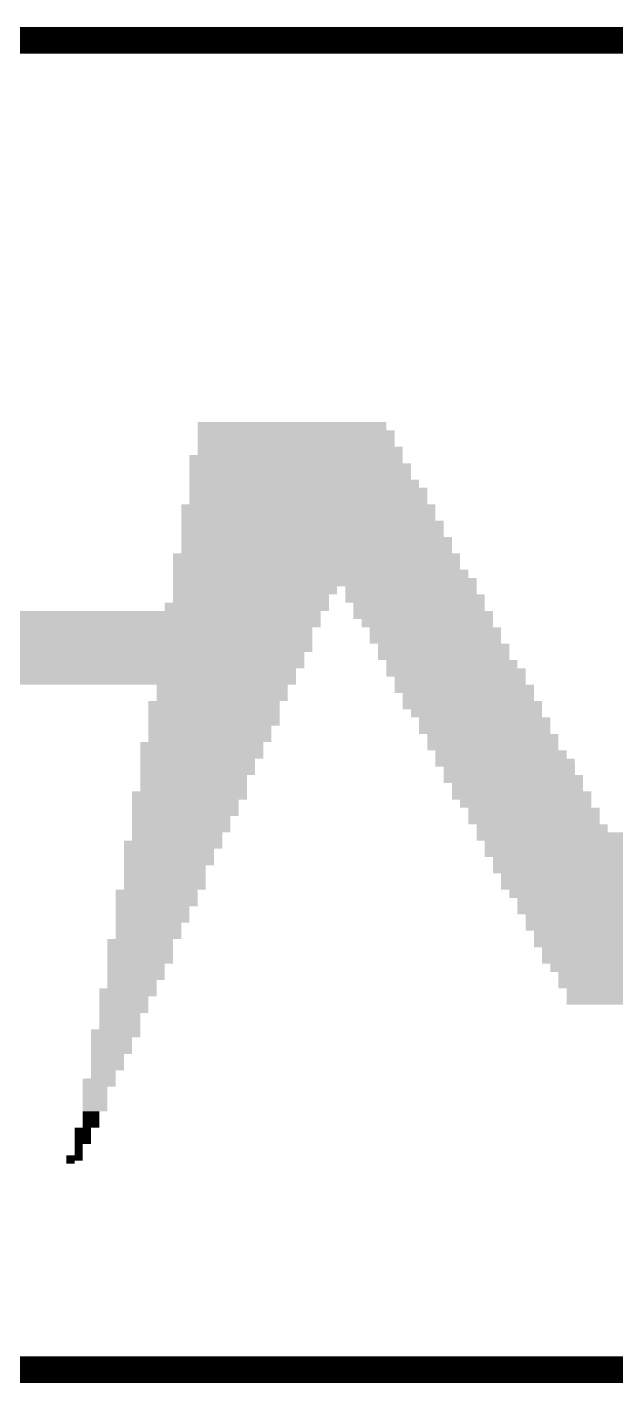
# Model space of a CAD drawing. Extents: x -8 to 142, y 0 to 126.
# Drawn here: x 23.83 to 28.26, y 115.6 to 125.8 of the extents above; entities that cross this region are included whole.
import ezdxf

# ---------------------------------------------------------------- set-up
doc = ezdxf.new("R2010")
doc.units = 0
doc.layers.add('02_ASSY1_GBR', color=6, linetype='CONTINUOUS')

msp = doc.modelspace()

# ---------------------------------------------------------------- linework, layer by layer
at = {"layer": '02_ASSY1_GBR', "const_width": 0.2}
msp.add_lwpolyline([(41.7, 125.7), (-8.3, 125.7), (-8.3, 115.7), (41.7, 115.7)], dxfattribs=at)
at = {"layer": '02_ASSY1_GBR'}
for points in [[(25.110014, 122.766128), (25.110018, 122.827926), (26.53002, 122.766128), (26.53, 122.827926)], [(25.110018, 122.827926), (25.11002, 122.827946), (26.53, 122.827926), (26.52998, 122.827946)], [(25.11002, 122.827946), (25.110054, 122.82798), (26.52998, 122.827946), (26.529946, 122.82798)], [(25.110054, 122.82798), (25.110074, 122.828), (26.529946, 122.82798), (25.110074, 122.828)], [(25.110004, 122.643128), (25.110014, 122.765926), (26.59202, 122.643128), (26.592, 122.765926)], [(25.110014, 122.766), (25.110014, 122.766128), (26.530148, 122.766), (26.53002, 122.766128)], [(25.110014, 122.76598), (25.110014, 122.766), (26.591946, 122.76598), (26.530148, 122.766)], [(25.110014, 122.765926), (25.110014, 122.76598), (26.592, 122.765926), (26.591946, 122.76598)], [(25.11, 122.581148), (25.110004, 122.642926), (26.65301, 122.581148), (26.653, 122.642926)], [(25.110004, 122.643), (25.110004, 122.643128), (26.592148, 122.643), (26.59202, 122.643128)], [(25.110004, 122.64298), (25.110004, 122.643), (26.652946, 122.64298), (26.592148, 122.643)], [(25.110004, 122.642926), (25.110004, 122.64298), (26.653, 122.642926), (26.652946, 122.64298)], [(25.04901, 122.396128), (25.049016, 122.518926), (26.71502, 122.396128), (26.715, 122.518926)], [(25.049016, 122.519128), (25.04902, 122.580946), (26.65302, 122.519128), (26.653012, 122.580946)], [(25.049016, 122.519), (25.049016, 122.519128), (26.653148, 122.519), (26.65302, 122.519128)], [(25.049016, 122.51898), (25.049016, 122.519), (26.714946, 122.51898), (26.653148, 122.519)], [(25.049016, 122.518926), (25.049016, 122.51898), (26.715, 122.518926), (26.714946, 122.51898)], [(25.04902, 122.580946), (25.049074, 122.581), (26.653012, 122.580946), (26.653012, 122.581)], [(25.049074, 122.581), (25.109872, 122.58102), (26.653012, 122.581), (26.653012, 122.58102)], [(25.109872, 122.58102), (25.11, 122.581148), (26.653012, 122.58102), (26.65301, 122.581148)], [(25.049, 122.210148), (25.049006, 122.333926), (26.83802, 122.210148), (26.838, 122.333926)], [(25.049006, 122.334128), (25.04901, 122.395926), (26.77702, 122.334128), (26.777, 122.395926)], [(25.049006, 122.334), (25.049006, 122.334128), (26.777148, 122.334), (26.77702, 122.334128)], [(25.049006, 122.33398), (25.049006, 122.334), (26.837946, 122.33398), (26.777148, 122.334)], [(25.049006, 122.333926), (25.049006, 122.33398), (26.838, 122.333926), (26.837946, 122.33398)], [(25.04901, 122.396), (25.04901, 122.396128), (26.715148, 122.396), (26.71502, 122.396128)], [(25.04901, 122.39598), (25.04901, 122.396), (26.776946, 122.39598), (26.715148, 122.396)], [(25.04901, 122.395926), (25.04901, 122.39598), (26.777, 122.395926), (26.776946, 122.39598)], [(24.987012, 122.087128), (24.987018, 122.209926), (26.90002, 122.087128), (26.9, 122.209926)], [(24.987018, 122.209926), (24.98702, 122.209946), (26.9, 122.209926), (26.89998, 122.209946)], [(24.98702, 122.209946), (24.987054, 122.20998), (26.89998, 122.209946), (26.899946, 122.20998)], [(24.987054, 122.20998), (24.987074, 122.21), (26.899946, 122.20998), (26.838148, 122.21)], [(24.987074, 122.21), (25.048872, 122.21002), (26.838148, 122.21), (26.838128, 122.21002)], [(25.048872, 122.21002), (25.04898, 122.210128), (26.838128, 122.21002), (26.83802, 122.210128)], [(25.04898, 122.210128), (25.049, 122.210148), (26.83802, 122.210128), (26.83802, 122.210148)], [(24.987006, 121.964128), (24.987012, 122.086926), (26.96202, 121.964128), (26.962, 122.086926)], [(24.987012, 122.087), (24.987012, 122.087128), (26.900148, 122.087), (26.90002, 122.087128)], [(24.987012, 122.08698), (24.987012, 122.087), (26.961946, 122.08698), (26.900148, 122.087)], [(24.987012, 122.086926), (24.987012, 122.08698), (26.962, 122.086926), (26.961946, 122.08698)], [(24.987, 121.840148), (24.987006, 121.963926), (27.02402, 121.840148), (27.024, 121.963926)], [(24.987006, 121.964), (24.987006, 121.964128), (26.962148, 121.964), (26.96202, 121.964128)], [(24.987006, 121.96398), (24.987006, 121.964), (27.023946, 121.96398), (26.962148, 121.964)], [(24.987006, 121.963926), (24.987006, 121.96398), (27.024, 121.963926), (27.023946, 121.96398)], [(24.925012, 121.717128), (24.925018, 121.839926), (27.08502, 121.717128), (27.085, 121.839926)], [(24.925018, 121.839926), (24.92502, 121.839946), (27.085, 121.839926), (27.08498, 121.839946)], [(24.92502, 121.839946), (24.925054, 121.83998), (27.08498, 121.839946), (27.084946, 121.83998)], [(24.925054, 121.83998), (24.925074, 121.84), (27.084946, 121.83998), (27.024148, 121.84)], [(24.925074, 121.84), (24.986872, 121.84002), (27.024148, 121.84), (27.024128, 121.84002)], [(24.986872, 121.84002), (24.98698, 121.840128), (27.024128, 121.84002), (27.02402, 121.840128)], [(24.98698, 121.840128), (24.987, 121.840148), (27.02402, 121.840128), (27.02402, 121.840148)], [(24.92501, 121.655128), (24.925012, 121.716926), (27.14702, 121.655128), (27.147, 121.716926)], [(24.925012, 121.717), (24.925012, 121.717128), (27.085148, 121.717), (27.08502, 121.717128)], [(24.925012, 121.71698), (24.925012, 121.717), (27.146946, 121.71698), (27.085148, 121.717)], [(24.925012, 121.716926), (24.925012, 121.71698), (27.147, 121.716926), (27.146946, 121.71698)], [(24.925002, 121.532054), (24.925006, 121.592852), (26.15998, 121.532054), (26.16, 121.592852)], [(24.925006, 121.593), (24.925008, 121.654926), (27.209012, 121.593), (27.209, 121.654926)], [(24.925006, 121.59298), (24.925006, 121.593), (26.160128, 121.59298), (26.220852, 121.593)], [(24.925006, 121.592852), (24.925006, 121.59298), (26.16, 121.592852), (26.160128, 121.59298)], [(24.925008, 121.655), (24.92501, 121.655128), (27.147148, 121.655), (27.14702, 121.655128)], [(24.925008, 121.65498), (24.925008, 121.655), (27.208946, 121.65498), (27.147148, 121.655)], [(24.925008, 121.654926), (24.925008, 121.65498), (27.209, 121.654926), (27.208946, 121.65498)], [(26.22098, 121.592872), (26.220852, 121.593), (27.209012, 121.592872), (27.209012, 121.593)], [(26.22099, 121.532128), (26.22098, 121.592872), (27.20902, 121.532128), (27.209012, 121.592872)], [(24.925, 121.470148), (24.925002, 121.531852), (26.09799, 121.470148), (26.098, 121.531852)], [(24.925002, 121.532), (24.925002, 121.532054), (26.159926, 121.532), (26.15998, 121.532054)], [(24.925002, 121.53198), (24.925002, 121.532), (26.098128, 121.53198), (26.159926, 121.532)], [(24.925002, 121.531852), (24.925002, 121.53198), (26.098, 121.531852), (26.098128, 121.53198)], [(26.22099, 121.532), (26.22099, 121.532128), (27.209148, 121.532), (27.20902, 121.532128)], [(26.22099, 121.53198), (26.22099, 121.532), (27.270946, 121.53198), (27.209148, 121.532)], [(26.22099, 121.531926), (26.22099, 121.53198), (27.271, 121.531926), (27.270946, 121.53198)], [(26.221, 121.470074), (26.22099, 121.531926), (27.27101, 121.470074), (27.271, 121.531926)], [(21.839, 121.346148), (21.839018, 121.407852), (26.035988, 121.346148), (26.036, 121.407852)], [(21.839018, 121.407852), (21.83902, 121.407946), (26.036, 121.407852), (26.036094, 121.407946)], [(21.83902, 121.407946), (21.839054, 121.40798), (26.036094, 121.407946), (26.036128, 121.40798)], [(21.839054, 121.40798), (21.839074, 121.408), (26.036128, 121.40798), (26.097926, 121.408)], [(24.862892, 121.408), (24.862946, 121.408054), (26.097926, 121.408), (26.09798, 121.408054)], [(24.862946, 121.408054), (24.86302, 121.408128), (26.09798, 121.408054), (26.09798, 121.408128)], [(24.86302, 121.469946), (24.863074, 121.47), (26.097988, 121.469946), (26.09799, 121.47)], [(24.86302, 121.408128), (24.86302, 121.469946), (26.09798, 121.408128), (26.097988, 121.469946)], [(24.863074, 121.47), (24.924872, 121.47002), (26.09799, 121.47), (26.09799, 121.47002)], [(24.924872, 121.47002), (24.925, 121.470148), (26.09799, 121.47002), (26.09799, 121.470148)], [(26.221054, 121.47002), (26.221, 121.470074), (27.271012, 121.47002), (27.27101, 121.470074)], [(26.282852, 121.47), (26.221054, 121.47002), (27.271012, 121.47), (27.271012, 121.47002)], [(26.28298, 121.469872), (26.282852, 121.47), (27.271012, 121.469872), (27.271012, 121.47)], [(26.28299, 121.408128), (26.28298, 121.469872), (27.27102, 121.408128), (27.271012, 121.469872)], [(26.28299, 121.408), (26.28299, 121.408128), (27.271148, 121.408), (27.27102, 121.408128)], [(26.28299, 121.40798), (26.28299, 121.408), (27.331946, 121.40798), (27.271148, 121.408)], [(26.282992, 121.407926), (26.28299, 121.40798), (27.332, 121.407926), (27.331946, 121.40798)], [(26.283, 121.346074), (26.282992, 121.407926), (27.332012, 121.346074), (27.332, 121.407926)], [(21.469, 121.223148), (21.469018, 121.284852), (25.973992, 121.223148), (25.974, 121.284852)], [(21.469018, 121.284852), (21.46902, 121.284946), (25.974, 121.284852), (25.974094, 121.284946)], [(21.46902, 121.284946), (21.469054, 121.28498), (25.974094, 121.284946), (25.974128, 121.28498)], [(21.469054, 121.28498), (21.469074, 121.285), (25.974128, 121.28498), (26.035926, 121.285)], [(21.469074, 121.285), (21.591872, 121.28502), (26.035926, 121.285), (26.035946, 121.28502)], [(21.591872, 121.28502), (21.591906, 121.285054), (26.035946, 121.28502), (26.03598, 121.285054)], [(21.591906, 121.285054), (21.592, 121.285148), (26.03598, 121.285054), (26.03598, 121.285148)], [(21.592, 121.285148), (21.59202, 121.345946), (26.03598, 121.285148), (26.035988, 121.345946)], [(21.59202, 121.345946), (21.592074, 121.346), (26.035988, 121.345946), (26.035988, 121.346)], [(21.592074, 121.346), (21.838872, 121.34602), (26.035988, 121.346), (26.035988, 121.34602)], [(21.838872, 121.34602), (21.839, 121.346148), (26.035988, 121.34602), (26.035988, 121.346148)], [(26.283054, 121.34602), (26.283, 121.346074), (27.332012, 121.34602), (27.332012, 121.346074)], [(26.344852, 121.346), (26.283054, 121.34602), (27.332012, 121.346), (27.332012, 121.34602)], [(26.34498, 121.345872), (26.344852, 121.346), (27.332012, 121.345872), (27.332012, 121.346)], [(26.345, 121.285128), (26.34498, 121.345872), (27.33202, 121.285128), (27.332012, 121.345872)], [(26.345, 121.285074), (26.345, 121.285128), (27.332074, 121.285074), (27.33202, 121.285128)], [(26.345054, 121.28502), (26.345, 121.285074), (27.332128, 121.28502), (27.332074, 121.285074)], [(26.405852, 121.285), (26.345054, 121.28502), (27.332148, 121.285), (27.332128, 121.28502)], [(26.405872, 121.28498), (26.405852, 121.285), (27.393946, 121.28498), (27.332148, 121.285)], [(26.405926, 121.284926), (26.405872, 121.28498), (27.394, 121.284926), (27.393946, 121.28498)], [(26.40598, 121.284872), (26.405926, 121.284926), (27.394002, 121.284872), (27.394, 121.284926)], [(26.406, 121.161128), (26.40598, 121.284872), (27.39402, 121.161128), (27.394002, 121.284872)], [(21.407, 121.161148), (21.40702, 121.222946), (25.973986, 121.161148), (25.973992, 121.222946)], [(21.40702, 121.222946), (21.407074, 121.223), (25.973992, 121.222946), (25.973992, 121.223)], [(21.407074, 121.223), (21.468872, 121.22302), (25.973992, 121.223), (25.973992, 121.22302)], [(21.468872, 121.22302), (21.469, 121.223148), (25.973992, 121.22302), (25.973992, 121.223148)], [(21.284, 120.976148), (21.284018, 121.098852), (25.91298, 120.976148), (25.913, 121.098852)], [(21.284018, 121.098852), (21.28402, 121.098946), (25.913, 121.098852), (25.913094, 121.098946)], [(21.28402, 121.098946), (21.284054, 121.09898), (25.913094, 121.098946), (25.913128, 121.09898)], [(21.284054, 121.09898), (21.284074, 121.099), (25.913128, 121.09898), (25.973926, 121.099)], [(21.284074, 121.099), (21.344872, 121.09902), (25.973926, 121.099), (25.973946, 121.09902)], [(21.344872, 121.09902), (21.344906, 121.099054), (25.973946, 121.09902), (25.97398, 121.099054)], [(21.344906, 121.099054), (21.345, 121.099148), (25.97398, 121.099054), (25.97398, 121.099148)], [(21.345, 121.099148), (21.34502, 121.160946), (25.97398, 121.099148), (25.973986, 121.160946)], [(21.34502, 121.160946), (21.345074, 121.161), (25.973986, 121.160946), (25.973986, 121.161)], [(21.345074, 121.161), (21.406872, 121.16102), (25.973986, 121.161), (25.973986, 121.16102)], [(21.406872, 121.16102), (21.407, 121.161148), (25.973986, 121.16102), (25.973986, 121.161148)], [(26.406, 121.161074), (26.406, 121.161128), (27.394074, 121.161074), (27.39402, 121.161128)], [(26.406054, 121.16102), (26.406, 121.161074), (27.394128, 121.16102), (27.394074, 121.161074)], [(26.467852, 121.161), (26.406054, 121.16102), (27.394148, 121.161), (27.394128, 121.16102)], [(26.467872, 121.16098), (26.467852, 121.161), (27.455946, 121.16098), (27.394148, 121.161)], [(26.467926, 121.160926), (26.467872, 121.16098), (27.456, 121.160926), (27.455946, 121.16098)], [(26.46798, 121.160872), (26.467926, 121.160926), (27.456002, 121.160872), (27.456, 121.160926)], [(26.468, 121.038128), (26.46798, 121.160872), (27.45602, 121.038128), (27.456002, 121.160872)], [(21.222012, 120.853054), (21.222018, 120.975852), (25.85098, 120.853054), (25.851, 120.975852)], [(21.222018, 120.975852), (21.22202, 120.975946), (25.851, 120.975852), (25.851094, 120.975946)], [(21.22202, 120.975946), (21.222054, 120.97598), (25.851094, 120.975946), (25.851128, 120.97598)], [(21.222054, 120.97598), (21.222074, 120.976), (25.851128, 120.97598), (25.912926, 120.976)], [(21.222074, 120.976), (21.283872, 120.97602), (25.912926, 120.976), (25.912946, 120.97602)], [(21.283872, 120.97602), (21.283906, 120.976054), (25.912946, 120.97602), (25.91298, 120.976054)], [(21.283906, 120.976054), (21.284, 120.976148), (25.91298, 120.976054), (25.91298, 120.976148)], [(26.468, 121.038074), (26.468, 121.038128), (27.456074, 121.038074), (27.45602, 121.038128)], [(26.468054, 121.03802), (26.468, 121.038074), (27.456128, 121.03802), (27.456074, 121.038074)], [(26.529852, 121.038), (26.468054, 121.03802), (27.456148, 121.038), (27.456128, 121.03802)], [(26.529872, 121.03798), (26.529852, 121.038), (27.516946, 121.03798), (27.456148, 121.038)], [(26.529926, 121.037926), (26.529872, 121.03798), (27.517, 121.037926), (27.516946, 121.03798)], [(26.52998, 121.037872), (26.529926, 121.037926), (27.517002, 121.037872), (27.517, 121.037926)], [(26.52999, 120.976128), (26.52998, 121.037872), (27.51702, 120.976128), (27.517002, 121.037872)], [(26.52999, 120.976), (26.52999, 120.976128), (27.517148, 120.976), (27.51702, 120.976128)], [(26.52999, 120.97598), (26.52999, 120.976), (27.578946, 120.97598), (27.517148, 120.976)], [(26.529992, 120.975926), (26.52999, 120.97598), (27.579, 120.975926), (27.578946, 120.97598)], [(26.53, 120.914074), (26.529992, 120.975926), (27.578988, 120.914074), (27.579, 120.975926)], [(26.530054, 120.91402), (26.53, 120.914074), (27.578988, 120.91402), (27.578988, 120.914074)], [(26.591852, 120.914), (26.530054, 120.91402), (27.578988, 120.914), (27.578988, 120.91402)], [(26.59198, 120.913872), (26.591852, 120.914), (27.578988, 120.913872), (27.578988, 120.914)], [(26.59202, 120.853128), (26.59198, 120.913872), (27.57898, 120.853128), (27.578988, 120.913872)], [(21.222012, 120.853), (21.222012, 120.853054), (25.850926, 120.853), (25.85098, 120.853054)], [(21.222012, 120.85298), (21.222012, 120.853), (22.703128, 120.85298), (24.801852, 120.853)], [(24.801872, 120.85298), (24.801852, 120.853), (25.789128, 120.85298), (25.850926, 120.853)], [(24.80198, 120.852872), (24.801872, 120.85298), (25.78902, 120.852872), (25.789128, 120.85298)], [(24.801982, 120.852852), (24.80198, 120.852872), (25.789, 120.852852), (25.78902, 120.852872)], [(24.802, 120.729148), (24.801982, 120.852852), (25.78898, 120.729148), (25.789, 120.852852)], [(26.592, 120.791074), (26.592018, 120.852926), (27.64101, 120.791074), (27.641, 120.852926)], [(26.592054, 120.79102), (26.592, 120.791074), (27.641012, 120.79102), (27.64101, 120.791074)], [(26.592018, 120.85298), (26.59202, 120.853), (27.640946, 120.85298), (27.579108, 120.853)], [(26.592018, 120.852926), (26.592018, 120.85298), (27.641, 120.852926), (27.640946, 120.85298)], [(26.59202, 120.853), (26.59202, 120.853128), (27.579108, 120.853), (27.57898, 120.853128)], [(26.652852, 120.791), (26.592054, 120.79102), (27.641012, 120.791), (27.641012, 120.79102)], [(26.65298, 120.790872), (26.652852, 120.791), (27.641012, 120.790872), (27.641012, 120.791)], [(26.65299, 120.729128), (26.65298, 120.790872), (27.64102, 120.729128), (27.641012, 120.790872)], [(24.740006, 120.544054), (24.740018, 120.728852), (25.72698, 120.544054), (25.727, 120.728852)], [(24.740018, 120.728852), (24.74002, 120.728946), (25.727, 120.728852), (25.727094, 120.728946)], [(24.74002, 120.728946), (24.740054, 120.72898), (25.727094, 120.728946), (25.727128, 120.72898)], [(24.740054, 120.72898), (24.740074, 120.729), (25.727128, 120.72898), (25.788926, 120.729)], [(24.740074, 120.729), (24.801872, 120.72902), (25.788926, 120.729), (25.788946, 120.72902)], [(24.801872, 120.72902), (24.801906, 120.729054), (25.788946, 120.72902), (25.78898, 120.729054)], [(24.801906, 120.729054), (24.802, 120.729148), (25.78898, 120.729054), (25.78898, 120.729148)], [(26.65299, 120.729), (26.65299, 120.729128), (27.641148, 120.729), (27.64102, 120.729128)], [(26.65299, 120.72898), (26.65299, 120.729), (27.702946, 120.72898), (27.641148, 120.729)], [(26.652992, 120.728926), (26.65299, 120.72898), (27.703, 120.728926), (27.702946, 120.72898)], [(26.653, 120.667074), (26.652992, 120.728926), (27.703012, 120.667074), (27.703, 120.728926)], [(26.653054, 120.66702), (26.653, 120.667074), (27.703012, 120.66702), (27.703012, 120.667074)], [(26.714852, 120.667), (26.653054, 120.66702), (27.703012, 120.667), (27.703012, 120.66702)], [(26.71498, 120.666872), (26.714852, 120.667), (27.703012, 120.666872), (27.703012, 120.667)], [(26.715, 120.606128), (26.71498, 120.666872), (27.70302, 120.606128), (27.703012, 120.666872)], [(26.715, 120.606074), (26.715, 120.606128), (27.703074, 120.606074), (27.70302, 120.606128)], [(26.715054, 120.60602), (26.715, 120.606074), (27.703128, 120.60602), (27.703074, 120.606074)], [(26.776852, 120.606), (26.715054, 120.60602), (27.703148, 120.606), (27.703128, 120.60602)], [(26.776872, 120.60598), (26.776852, 120.606), (27.763946, 120.60598), (27.703148, 120.606)], [(26.776926, 120.605926), (26.776872, 120.60598), (27.764, 120.605926), (27.763946, 120.60598)], [(26.77698, 120.605872), (26.776926, 120.605926), (27.764002, 120.605872), (27.764, 120.605926)], [(26.777, 120.482128), (26.77698, 120.605872), (27.76402, 120.482128), (27.764002, 120.605872)], [(24.74, 120.421148), (24.740006, 120.543852), (25.66598, 120.421148), (25.666, 120.543852)], [(24.740006, 120.544), (24.740006, 120.544054), (25.726926, 120.544), (25.72698, 120.544054)], [(24.740006, 120.54398), (24.740006, 120.544), (25.666128, 120.54398), (25.726926, 120.544)], [(24.740006, 120.543852), (24.740006, 120.54398), (25.666, 120.543852), (25.666128, 120.54398)], [(26.777, 120.482074), (26.777, 120.482128), (27.764074, 120.482074), (27.76402, 120.482128)], [(26.777054, 120.48202), (26.777, 120.482074), (27.764128, 120.48202), (27.764074, 120.482074)], [(26.837852, 120.482), (26.777054, 120.48202), (27.764148, 120.482), (27.764128, 120.48202)], [(26.837872, 120.48198), (26.837852, 120.482), (27.825946, 120.48198), (27.764148, 120.482)], [(26.837926, 120.481926), (26.837872, 120.48198), (27.826, 120.481926), (27.825946, 120.48198)], [(26.83798, 120.481872), (26.837926, 120.481926), (27.826002, 120.481872), (27.826, 120.481926)], [(26.838, 120.359128), (26.83798, 120.481872), (27.82602, 120.359128), (27.826002, 120.481872)], [(24.678012, 120.297054), (24.678018, 120.420852), (25.60398, 120.297054), (25.604, 120.420852)], [(24.678018, 120.420852), (24.67802, 120.420946), (25.604, 120.420852), (25.604094, 120.420946)], [(24.67802, 120.420946), (24.678054, 120.42098), (25.604094, 120.420946), (25.604128, 120.42098)], [(24.678054, 120.42098), (24.678074, 120.421), (25.604128, 120.42098), (25.665926, 120.421)], [(24.678074, 120.421), (24.739872, 120.42102), (25.665926, 120.421), (25.665946, 120.42102)], [(24.739872, 120.42102), (24.739906, 120.421054), (25.665946, 120.42102), (25.66598, 120.421054)], [(24.739906, 120.421054), (24.74, 120.421148), (25.66598, 120.421054), (25.66598, 120.421148)], [(24.678006, 120.174054), (24.678012, 120.296852), (25.54198, 120.174054), (25.542, 120.296852)], [(24.678012, 120.297), (24.678012, 120.297054), (25.603926, 120.297), (25.60398, 120.297054)], [(24.678012, 120.29698), (24.678012, 120.297), (25.542128, 120.29698), (25.603926, 120.297)], [(24.678012, 120.296852), (24.678012, 120.29698), (25.542, 120.296852), (25.542128, 120.29698)], [(26.838, 120.359074), (26.838, 120.359128), (27.826074, 120.359074), (27.82602, 120.359128)], [(26.838054, 120.35902), (26.838, 120.359074), (27.826128, 120.35902), (27.826074, 120.359074)], [(26.899852, 120.359), (26.838054, 120.35902), (27.826148, 120.359), (27.826128, 120.35902)], [(26.899872, 120.35898), (26.899852, 120.359), (27.887946, 120.35898), (27.826148, 120.359)], [(26.899926, 120.358926), (26.899872, 120.35898), (27.888, 120.358926), (27.887946, 120.35898)], [(26.89998, 120.358872), (26.899926, 120.358926), (27.888002, 120.358872), (27.888, 120.358926)], [(26.89999, 120.297128), (26.89998, 120.358872), (27.88802, 120.297128), (27.888002, 120.358872)], [(26.89999, 120.297), (26.89999, 120.297128), (27.888148, 120.297), (27.88802, 120.297128)], [(26.89999, 120.29698), (26.89999, 120.297), (27.948946, 120.29698), (27.888148, 120.297)], [(26.899992, 120.296926), (26.89999, 120.29698), (27.949, 120.296926), (27.948946, 120.29698)], [(26.9, 120.235074), (26.899992, 120.296926), (27.949012, 120.235074), (27.949, 120.296926)], [(24.678, 120.050148), (24.678006, 120.173852), (25.480986, 120.050148), (25.481, 120.173852)], [(24.678006, 120.174), (24.678006, 120.174054), (25.541926, 120.174), (25.54198, 120.174054)], [(24.678006, 120.17398), (24.678006, 120.174), (25.481128, 120.17398), (25.541926, 120.174)], [(24.678006, 120.173852), (24.678006, 120.17398), (25.481, 120.173852), (25.481128, 120.17398)], [(26.900054, 120.23502), (26.9, 120.235074), (27.949012, 120.23502), (27.949012, 120.235074)], [(26.961852, 120.235), (26.900054, 120.23502), (27.949012, 120.235), (27.949012, 120.23502)], [(26.96198, 120.234872), (26.961852, 120.235), (27.949012, 120.234872), (27.949012, 120.235)], [(26.96199, 120.174128), (26.96198, 120.234872), (27.94902, 120.174128), (27.949012, 120.234872)], [(26.96199, 120.174), (26.96199, 120.174128), (27.949148, 120.174), (27.94902, 120.174128)], [(26.96199, 120.17398), (26.96199, 120.174), (28.010946, 120.17398), (27.949148, 120.174)], [(26.96199, 120.173926), (26.96199, 120.17398), (28.011, 120.173926), (28.010946, 120.17398)], [(26.962, 120.112074), (26.96199, 120.173926), (28.01101, 120.112074), (28.011, 120.173926)], [(26.962054, 120.11202), (26.962, 120.112074), (28.011012, 120.11202), (28.01101, 120.112074)], [(27.023852, 120.112), (26.962054, 120.11202), (28.011012, 120.112), (28.011012, 120.11202)], [(27.02398, 120.111872), (27.023852, 120.112), (28.011012, 120.111872), (28.011012, 120.112)], [(27.02399, 120.050128), (27.02398, 120.111872), (28.01102, 120.050128), (28.011012, 120.111872)], [(24.61701, 119.865054), (24.617016, 119.987852), (25.41898, 119.865054), (25.419, 119.987852)], [(24.617016, 119.988054), (24.61702, 120.049946), (25.48098, 119.988054), (25.480986, 120.049946)], [(24.617016, 119.988), (24.617016, 119.988054), (25.480926, 119.988), (25.48098, 119.988054)], [(24.617016, 119.98798), (24.617016, 119.988), (25.419128, 119.98798), (25.480926, 119.988)], [(24.617016, 119.987852), (24.617016, 119.98798), (25.419, 119.987852), (25.419128, 119.98798)], [(24.61702, 120.049946), (24.617074, 120.05), (25.480986, 120.049946), (25.480986, 120.05)], [(24.617074, 120.05), (24.677872, 120.05002), (25.480986, 120.05), (25.480986, 120.05002)], [(24.677872, 120.05002), (24.678, 120.050148), (25.480986, 120.05002), (25.480986, 120.050148)], [(27.02399, 120.05), (27.02399, 120.050128), (28.011148, 120.05), (28.01102, 120.050128)], [(27.02399, 120.04998), (27.02399, 120.05), (28.072946, 120.04998), (28.011148, 120.05)], [(27.023992, 120.049926), (27.02399, 120.04998), (28.073, 120.049926), (28.072946, 120.04998)], [(27.024, 119.988074), (27.023992, 120.049926), (28.073012, 119.988074), (28.073, 120.049926)], [(27.024054, 119.98802), (27.024, 119.988074), (28.073012, 119.98802), (28.073012, 119.988074)], [(27.084852, 119.988), (27.024054, 119.98802), (28.073012, 119.988), (28.073012, 119.98802)], [(27.08498, 119.987872), (27.084852, 119.988), (28.073012, 119.987872), (28.073012, 119.988)], [(27.085, 119.927128), (27.08498, 119.987872), (28.07302, 119.927128), (28.073012, 119.987872)], [(24.617002, 119.742054), (24.617008, 119.864852), (25.35698, 119.742054), (25.357, 119.864852)], [(24.617008, 119.865), (24.61701, 119.865054), (25.418926, 119.865), (25.41898, 119.865054)], [(24.617008, 119.86498), (24.617008, 119.865), (25.357128, 119.86498), (25.418926, 119.865)], [(24.617008, 119.864852), (24.617008, 119.86498), (25.357, 119.864852), (25.357128, 119.86498)], [(27.085, 119.927074), (27.085, 119.927128), (28.073074, 119.927074), (28.07302, 119.927128)], [(27.085054, 119.92702), (27.085, 119.927074), (28.073128, 119.92702), (28.073074, 119.927074)], [(27.146852, 119.927), (27.085054, 119.92702), (28.073148, 119.927), (28.073128, 119.92702)], [(27.146872, 119.92698), (27.146852, 119.927), (28.134946, 119.92698), (28.073148, 119.927)], [(27.146926, 119.926926), (27.146872, 119.92698), (28.135, 119.926926), (28.134946, 119.92698)], [(27.14698, 119.926872), (27.146926, 119.926926), (28.135002, 119.926872), (28.135, 119.926926)], [(27.147, 119.803128), (27.14698, 119.926872), (28.13502, 119.803128), (28.135002, 119.926872)], [(27.147, 119.803074), (27.147, 119.803128), (28.135074, 119.803074), (28.13502, 119.803128)], [(27.147054, 119.80302), (27.147, 119.803074), (28.135128, 119.80302), (28.135074, 119.803074)], [(27.208852, 119.803), (27.147054, 119.80302), (28.135148, 119.803), (28.135128, 119.80302)], [(27.208872, 119.80298), (27.208852, 119.803), (28.195946, 119.80298), (28.135148, 119.803)], [(27.208926, 119.802926), (27.208872, 119.80298), (28.196, 119.802926), (28.195946, 119.80298)], [(27.20898, 119.802872), (27.208926, 119.802926), (28.196002, 119.802872), (28.196, 119.802926)], [(27.20899, 119.742128), (27.20898, 119.802872), (28.19602, 119.742128), (28.196002, 119.802872)], [(24.555016, 119.618054), (24.55502, 119.679946), (25.29498, 119.618054), (25.294988, 119.679946)], [(24.55502, 119.679946), (24.555074, 119.68), (25.294988, 119.679946), (25.29499, 119.68)], [(24.555074, 119.68), (24.616872, 119.68002), (25.29499, 119.68), (25.29499, 119.68002)], [(24.616872, 119.68002), (24.617, 119.680148), (25.29499, 119.68002), (25.29499, 119.680148)], [(24.617, 119.680148), (24.617002, 119.741852), (25.29499, 119.680148), (25.295, 119.741852)], [(24.617002, 119.742), (24.617002, 119.742054), (25.356926, 119.742), (25.35698, 119.742054)], [(24.617002, 119.74198), (24.617002, 119.742), (25.295128, 119.74198), (25.356926, 119.742)], [(24.617002, 119.741852), (24.617002, 119.74198), (25.295, 119.741852), (25.295128, 119.74198)], [(27.20899, 119.742), (27.20899, 119.742128), (28.196148, 119.742), (28.19602, 119.742128)], [(27.209, 119.680074), (27.20899, 119.742), (29.55398, 119.680074), (29.553982, 119.742)], [(27.20902, 119.680054), (27.209, 119.680074), (29.55398, 119.680054), (29.55398, 119.680074)], [(27.209054, 119.68002), (27.20902, 119.680054), (29.553946, 119.68002), (29.55398, 119.680054)], [(27.270852, 119.68), (27.209054, 119.68002), (29.553926, 119.68), (29.553946, 119.68002)], [(27.270872, 119.67998), (27.270852, 119.68), (29.493128, 119.67998), (29.553926, 119.68)], [(27.27098, 119.679872), (27.270872, 119.67998), (29.49302, 119.679872), (29.493128, 119.67998)], [(27.270982, 119.679852), (27.27098, 119.679872), (29.493, 119.679852), (29.49302, 119.679872)], [(27.271, 119.556074), (27.270982, 119.679852), (29.492992, 119.556074), (29.493, 119.679852)], [(28.196148, 119.742), (28.319872, 119.74202), (29.553982, 119.742), (29.553982, 119.74202)], [(24.55501, 119.495054), (24.555016, 119.617852), (25.23398, 119.495054), (25.234, 119.617852)], [(24.555016, 119.618), (24.555016, 119.618054), (25.294926, 119.618), (25.29498, 119.618054)], [(24.555016, 119.61798), (24.555016, 119.618), (25.234128, 119.61798), (25.294926, 119.618)], [(24.555016, 119.617852), (24.555016, 119.61798), (25.234, 119.617852), (25.234128, 119.61798)], [(27.271054, 119.55602), (27.271, 119.556074), (29.492992, 119.55602), (29.492992, 119.556074)], [(27.331852, 119.556), (27.271054, 119.55602), (29.492992, 119.556), (29.492992, 119.55602)], [(27.33198, 119.555872), (27.331852, 119.556), (29.492992, 119.555872), (29.492992, 119.556)], [(27.332, 119.433074), (27.33198, 119.555872), (29.492986, 119.433074), (29.492992, 119.555872)], [(24.555, 119.310148), (24.555008, 119.494852), (25.17198, 119.310148), (25.172, 119.494852)], [(24.555008, 119.495), (24.55501, 119.495054), (25.233926, 119.495), (25.23398, 119.495054)], [(24.555008, 119.49498), (24.555008, 119.495), (25.172128, 119.49498), (25.233926, 119.495)], [(24.555008, 119.494852), (24.555008, 119.49498), (25.172, 119.494852), (25.172128, 119.49498)], [(27.332054, 119.43302), (27.332, 119.433074), (29.492986, 119.43302), (29.492986, 119.433074)], [(27.393852, 119.433), (27.332054, 119.43302), (29.492986, 119.433), (29.492986, 119.43302)], [(27.39398, 119.432872), (27.393852, 119.433), (29.492986, 119.432872), (29.492986, 119.433)], [(27.394, 119.310074), (27.39398, 119.432872), (29.49298, 119.310074), (29.492986, 119.432872)], [(24.493012, 119.186054), (24.493018, 119.309852), (25.10998, 119.186054), (25.11, 119.309852)], [(24.493018, 119.309852), (24.49302, 119.309946), (25.11, 119.309852), (25.110094, 119.309946)], [(24.49302, 119.309946), (24.493054, 119.30998), (25.110094, 119.309946), (25.110128, 119.30998)], [(24.493054, 119.30998), (24.493074, 119.31), (25.110128, 119.30998), (25.171926, 119.31)], [(24.493074, 119.31), (24.554872, 119.31002), (25.171926, 119.31), (25.171946, 119.31002)], [(24.554872, 119.31002), (24.554906, 119.310054), (25.171946, 119.31002), (25.17198, 119.310054)], [(24.554906, 119.310054), (24.555, 119.310148), (25.17198, 119.310054), (25.17198, 119.310148)], [(27.39402, 119.310054), (27.394, 119.310074), (29.49298, 119.310054), (29.49298, 119.310074)], [(27.394054, 119.31002), (27.39402, 119.310054), (29.492946, 119.31002), (29.49298, 119.310054)], [(27.455852, 119.31), (27.394054, 119.31002), (29.492926, 119.31), (29.492946, 119.31002)], [(27.455872, 119.30998), (27.455852, 119.31), (29.431128, 119.30998), (29.492926, 119.31)], [(27.45598, 119.309872), (27.455872, 119.30998), (29.43102, 119.309872), (29.431128, 119.30998)], [(27.455982, 119.309852), (27.45598, 119.309872), (29.431, 119.309852), (29.43102, 119.309872)], [(27.456, 119.248074), (27.455982, 119.309852), (29.430994, 119.248074), (29.431, 119.309852)], [(27.456054, 119.24802), (27.456, 119.248074), (29.430994, 119.24802), (29.430994, 119.248074)], [(27.516852, 119.248), (27.456054, 119.24802), (29.430994, 119.248), (29.430994, 119.24802)], [(27.51698, 119.247872), (27.516852, 119.248), (29.430994, 119.247872), (29.430994, 119.248)], [(27.517, 119.124074), (27.51698, 119.247872), (29.430986, 119.124074), (29.430994, 119.247872)], [(24.493006, 119.063054), (24.493012, 119.185852), (25.04898, 119.063054), (25.049, 119.185852)], [(24.493012, 119.186), (24.493012, 119.186054), (25.109926, 119.186), (25.10998, 119.186054)], [(24.493012, 119.18598), (24.493012, 119.186), (25.049128, 119.18598), (25.109926, 119.186)], [(24.493012, 119.185852), (24.493012, 119.18598), (25.049, 119.185852), (25.049128, 119.18598)], [(24.493, 118.939148), (24.493006, 119.062852), (24.98698, 118.939148), (24.987, 119.062852)], [(24.493006, 119.063), (24.493006, 119.063054), (25.048926, 119.063), (25.04898, 119.063054)], [(24.493006, 119.06298), (24.493006, 119.063), (24.987128, 119.06298), (25.048926, 119.063)], [(24.493006, 119.062852), (24.493006, 119.06298), (24.987, 119.062852), (24.987128, 119.06298)], [(27.517054, 119.12402), (27.517, 119.124074), (29.430986, 119.12402), (29.430986, 119.124074)], [(27.578852, 119.124), (27.517054, 119.12402), (29.430986, 119.124), (29.430986, 119.12402)], [(27.57898, 119.123872), (27.578852, 119.124), (29.430986, 119.123872), (29.430986, 119.124)], [(27.579, 119.001074), (27.57898, 119.123872), (29.43098, 119.001074), (29.430986, 119.123872)], [(24.43101, 118.754054), (24.431018, 118.938852), (24.92498, 118.754054), (24.925, 118.938852)], [(24.431018, 118.938852), (24.43102, 118.938946), (24.925, 118.938852), (24.925094, 118.938946)], [(24.43102, 118.938946), (24.431054, 118.93898), (24.925094, 118.938946), (24.925128, 118.93898)], [(24.431054, 118.93898), (24.431074, 118.939), (24.925128, 118.93898), (24.986926, 118.939)], [(24.431074, 118.939), (24.492872, 118.93902), (24.986926, 118.939), (24.986946, 118.93902)], [(24.492872, 118.93902), (24.492906, 118.939054), (24.986946, 118.93902), (24.98698, 118.939054)], [(24.492906, 118.939054), (24.493, 118.939148), (24.98698, 118.939054), (24.98698, 118.939148)], [(27.57902, 119.001054), (27.579, 119.001074), (29.43098, 119.001054), (29.43098, 119.001074)], [(27.579054, 119.00102), (27.57902, 119.001054), (29.430946, 119.00102), (29.43098, 119.001054)], [(27.640852, 119.001), (27.579054, 119.00102), (29.430926, 119.001), (29.430946, 119.00102)], [(27.640872, 119.00098), (27.640852, 119.001), (29.369128, 119.00098), (29.430926, 119.001)], [(27.64098, 119.000872), (27.640872, 119.00098), (29.36902, 119.000872), (29.369128, 119.00098)], [(27.640982, 119.000852), (27.64098, 119.000872), (29.369, 119.000852), (29.36902, 119.000872)], [(27.641, 118.877074), (27.640982, 119.000852), (29.368992, 118.877074), (29.369, 119.000852)], [(27.641054, 118.87702), (27.641, 118.877074), (29.368992, 118.87702), (29.368992, 118.877074)], [(27.702852, 118.877), (27.641054, 118.87702), (29.368992, 118.877), (29.368992, 118.87702)], [(27.70298, 118.876872), (27.702852, 118.877), (29.368992, 118.876872), (29.368992, 118.877)], [(27.703, 118.754074), (27.70298, 118.876872), (29.368986, 118.754074), (29.368992, 118.876872)], [(24.431002, 118.631054), (24.431008, 118.753852), (24.86298, 118.631054), (24.863, 118.753852)], [(24.431008, 118.754), (24.43101, 118.754054), (24.924926, 118.754), (24.92498, 118.754054)], [(24.431008, 118.75398), (24.431008, 118.754), (24.863128, 118.75398), (24.924926, 118.754)], [(24.431008, 118.753852), (24.431008, 118.75398), (24.863, 118.753852), (24.863128, 118.75398)], [(27.703054, 118.75402), (27.703, 118.754074), (29.368986, 118.75402), (29.368986, 118.754074)], [(27.763852, 118.754), (27.703054, 118.75402), (29.368986, 118.754), (29.368986, 118.75402)], [(27.76398, 118.753872), (27.763852, 118.754), (29.368986, 118.753872), (29.368986, 118.754)], [(27.764, 118.692074), (27.76398, 118.753872), (29.368982, 118.692074), (29.368986, 118.753872)], [(24.431, 118.569148), (24.431002, 118.630852), (24.80199, 118.569148), (24.802, 118.630852)], [(24.431002, 118.631), (24.431002, 118.631054), (24.862926, 118.631), (24.86298, 118.631054)], [(24.431002, 118.63098), (24.431002, 118.631), (24.802128, 118.63098), (24.862926, 118.631)], [(24.431002, 118.630852), (24.431002, 118.63098), (24.802, 118.630852), (24.802128, 118.63098)], [(27.764054, 118.69202), (27.764, 118.692074), (29.368982, 118.69202), (29.368982, 118.692074)], [(27.825852, 118.692), (27.764054, 118.69202), (29.368982, 118.692), (29.368982, 118.69202)], [(27.82598, 118.691872), (27.825852, 118.692), (29.368982, 118.691872), (29.368982, 118.692)], [(27.82599, 118.631054), (27.82598, 118.691872), (29.36898, 118.631054), (29.368982, 118.691872)], [(27.82599, 118.631), (27.82599, 118.631054), (29.368926, 118.631), (29.36898, 118.631054)], [(27.82599, 118.63098), (27.82599, 118.631), (29.307128, 118.63098), (29.368926, 118.631)], [(27.82599, 118.630852), (27.82599, 118.63098), (29.307, 118.630852), (29.307128, 118.63098)], [(27.826, 118.569074), (27.82599, 118.630852), (29.306992, 118.569074), (29.307, 118.630852)], [(24.370014, 118.507054), (24.37002, 118.568946), (24.80198, 118.507054), (24.801988, 118.568946)], [(24.37002, 118.568946), (24.370074, 118.569), (24.801988, 118.568946), (24.80199, 118.569)], [(24.370074, 118.569), (24.430872, 118.56902), (24.80199, 118.569), (24.80199, 118.56902)], [(24.430872, 118.56902), (24.431, 118.569148), (24.80199, 118.56902), (24.80199, 118.569148)], [(27.826054, 118.56902), (27.826, 118.569074), (29.306992, 118.56902), (29.306992, 118.569074)], [(27.887852, 118.569), (27.826054, 118.56902), (29.306992, 118.569), (29.306992, 118.56902)], [(27.88798, 118.568872), (27.887852, 118.569), (29.306992, 118.568872), (29.306992, 118.569)], [(27.888, 118.445074), (27.88798, 118.568872), (29.30698, 118.445074), (29.306992, 118.568872)], [(24.370008, 118.384054), (24.370014, 118.506852), (24.73998, 118.384054), (24.74, 118.506852)], [(24.370014, 118.507), (24.370014, 118.507054), (24.801926, 118.507), (24.80198, 118.507054)], [(24.370014, 118.50698), (24.370014, 118.507), (24.740128, 118.50698), (24.801926, 118.507)], [(24.370014, 118.506852), (24.370014, 118.50698), (24.74, 118.506852), (24.740128, 118.50698)], [(27.88802, 118.445054), (27.888, 118.445074), (29.30698, 118.445054), (29.30698, 118.445074)], [(27.888054, 118.44502), (27.88802, 118.445054), (29.306946, 118.44502), (29.30698, 118.445054)], [(29.306926, 118.445), (27.888054, 118.44502), (29.306926, 118.445), (29.306946, 118.44502)], [(24.37, 118.260148), (24.370008, 118.383852), (24.677986, 118.260148), (24.678, 118.383852)], [(24.370008, 118.384), (24.370008, 118.384054), (24.739926, 118.384), (24.73998, 118.384054)], [(24.370008, 118.38398), (24.370008, 118.384), (24.678128, 118.38398), (24.739926, 118.384)], [(24.370008, 118.383852), (24.370008, 118.38398), (24.678, 118.383852), (24.678128, 118.38398)], [(24.308016, 118.199054), (24.30802, 118.259946), (24.67798, 118.199054), (24.677986, 118.259946)], [(24.30802, 118.259946), (24.308074, 118.26), (24.677986, 118.259946), (24.677986, 118.26)], [(24.308074, 118.26), (24.369872, 118.26002), (24.677986, 118.26), (24.677986, 118.26002)], [(24.369872, 118.26002), (24.37, 118.260148), (24.677986, 118.26002), (24.677986, 118.260148)], [(24.30801, 118.075054), (24.308016, 118.198852), (24.61698, 118.075054), (24.617, 118.198852)], [(24.308016, 118.199), (24.308016, 118.199054), (24.677926, 118.199), (24.67798, 118.199054)], [(24.308016, 118.19898), (24.308016, 118.199), (24.617128, 118.19898), (24.677926, 118.199)], [(24.308016, 118.198852), (24.308016, 118.19898), (24.617, 118.198852), (24.617128, 118.19898)], [(24.308002, 117.952054), (24.308008, 118.074852), (24.55498, 117.952054), (24.555, 118.074852)], [(24.308008, 118.075), (24.30801, 118.075054), (24.616926, 118.075), (24.61698, 118.075054)], [(24.308008, 118.07498), (24.308008, 118.075), (24.555128, 118.07498), (24.616926, 118.075)], [(24.308008, 118.074852), (24.308008, 118.07498), (24.555, 118.074852), (24.555128, 118.07498)], [(24.308, 117.890148), (24.308002, 117.951852), (24.49299, 117.890148), (24.493, 117.951852)], [(24.308002, 117.952), (24.308002, 117.952054), (24.554926, 117.952), (24.55498, 117.952054)], [(24.308002, 117.95198), (24.308002, 117.952), (24.493128, 117.95198), (24.554926, 117.952)], [(24.308002, 117.951852), (24.308002, 117.95198), (24.493, 117.951852), (24.493128, 117.95198)], [(24.246006, 117.643054), (24.246016, 117.827852), (24.43098, 117.643054), (24.431, 117.827852)], [(24.246016, 117.828054), (24.24602, 117.889946), (24.49298, 117.828054), (24.492988, 117.889946)], [(24.246016, 117.828), (24.246016, 117.828054), (24.492926, 117.828), (24.49298, 117.828054)], [(24.246016, 117.82798), (24.246016, 117.828), (24.431128, 117.82798), (24.492926, 117.828)], [(24.246016, 117.827852), (24.246016, 117.82798), (24.431, 117.827852), (24.431128, 117.82798)], [(24.24602, 117.889946), (24.246074, 117.89), (24.492988, 117.889946), (24.49299, 117.89)], [(24.246074, 117.89), (24.307872, 117.89002), (24.49299, 117.89), (24.49299, 117.89002)], [(24.307872, 117.89002), (24.308, 117.890148), (24.49299, 117.89002), (24.49299, 117.890148)], [(24.246, 117.520148), (24.246006, 117.642852), (24.36998, 117.520148), (24.37, 117.642852)], [(24.246006, 117.643), (24.246006, 117.643054), (24.430926, 117.643), (24.43098, 117.643054)], [(24.246006, 117.64298), (24.246006, 117.643), (24.370128, 117.64298), (24.430926, 117.643)], [(24.246006, 117.642852), (24.246006, 117.64298), (24.37, 117.642852), (24.370128, 117.64298)], [(24.184008, 117.396054), (24.184018, 117.519852), (24.30798, 117.396054), (24.308, 117.519852)], [(24.184018, 117.519852), (24.18402, 117.519946), (24.308, 117.519852), (24.308094, 117.519946)], [(24.18402, 117.519946), (24.184054, 117.51998), (24.308094, 117.519946), (24.308128, 117.51998)], [(24.184054, 117.51998), (24.184074, 117.52), (24.308128, 117.51998), (24.369926, 117.52)], [(24.184074, 117.52), (24.245872, 117.52002), (24.369926, 117.52), (24.369946, 117.52002)], [(24.245872, 117.52002), (24.245906, 117.520054), (24.369946, 117.52002), (24.36998, 117.520054)], [(24.245906, 117.520054), (24.246, 117.520148), (24.36998, 117.520054), (24.36998, 117.520148)], [(24.123006, 117.273054), (24.12302, 117.310946), (24.24598, 117.273054), (24.245986, 117.310946)], [(24.12302, 117.310946), (24.123054, 117.31098), (24.245986, 117.310946), (24.245986, 117.31098)], [(24.123054, 117.31098), (24.123074, 117.311), (24.183872, 117.31098), (24.123074, 117.311)], [(24.183872, 117.31098), (24.184, 117.311108), (24.245986, 117.31098), (24.245986, 117.311108)], [(24.184, 117.311108), (24.184008, 117.395852), (24.245986, 117.311108), (24.246, 117.395852)], [(24.184008, 117.396), (24.184008, 117.396054), (24.307926, 117.396), (24.30798, 117.396054)], [(24.184008, 117.39598), (24.184008, 117.396), (24.246128, 117.39598), (24.307926, 117.396)], [(24.184008, 117.395852), (24.184008, 117.39598), (24.246, 117.395852), (24.246128, 117.39598)], [(24.123, 117.249074), (24.123006, 117.272892), (24.18398, 117.249074), (24.184, 117.272892)], [(24.12302, 117.249054), (24.123, 117.249074), (24.18398, 117.249054), (24.18398, 117.249074)], [(24.123006, 117.27302), (24.123006, 117.273054), (24.245946, 117.27302), (24.24598, 117.273054)], [(24.123006, 117.272892), (24.123006, 117.27302), (24.184, 117.272892), (24.184128, 117.27302)], [(24.123054, 117.24902), (24.12302, 117.249054), (24.183946, 117.24902), (24.18398, 117.249054)], [(24.183926, 117.249), (24.123054, 117.24902), (24.183926, 117.249), (24.183946, 117.24902)], [(24.245926, 117.273), (24.184128, 117.27302), (24.245926, 117.273), (24.245946, 117.27302)]]:
    msp.add_solid(points, dxfattribs=at)

doc.saveas('drawing.dxf')
